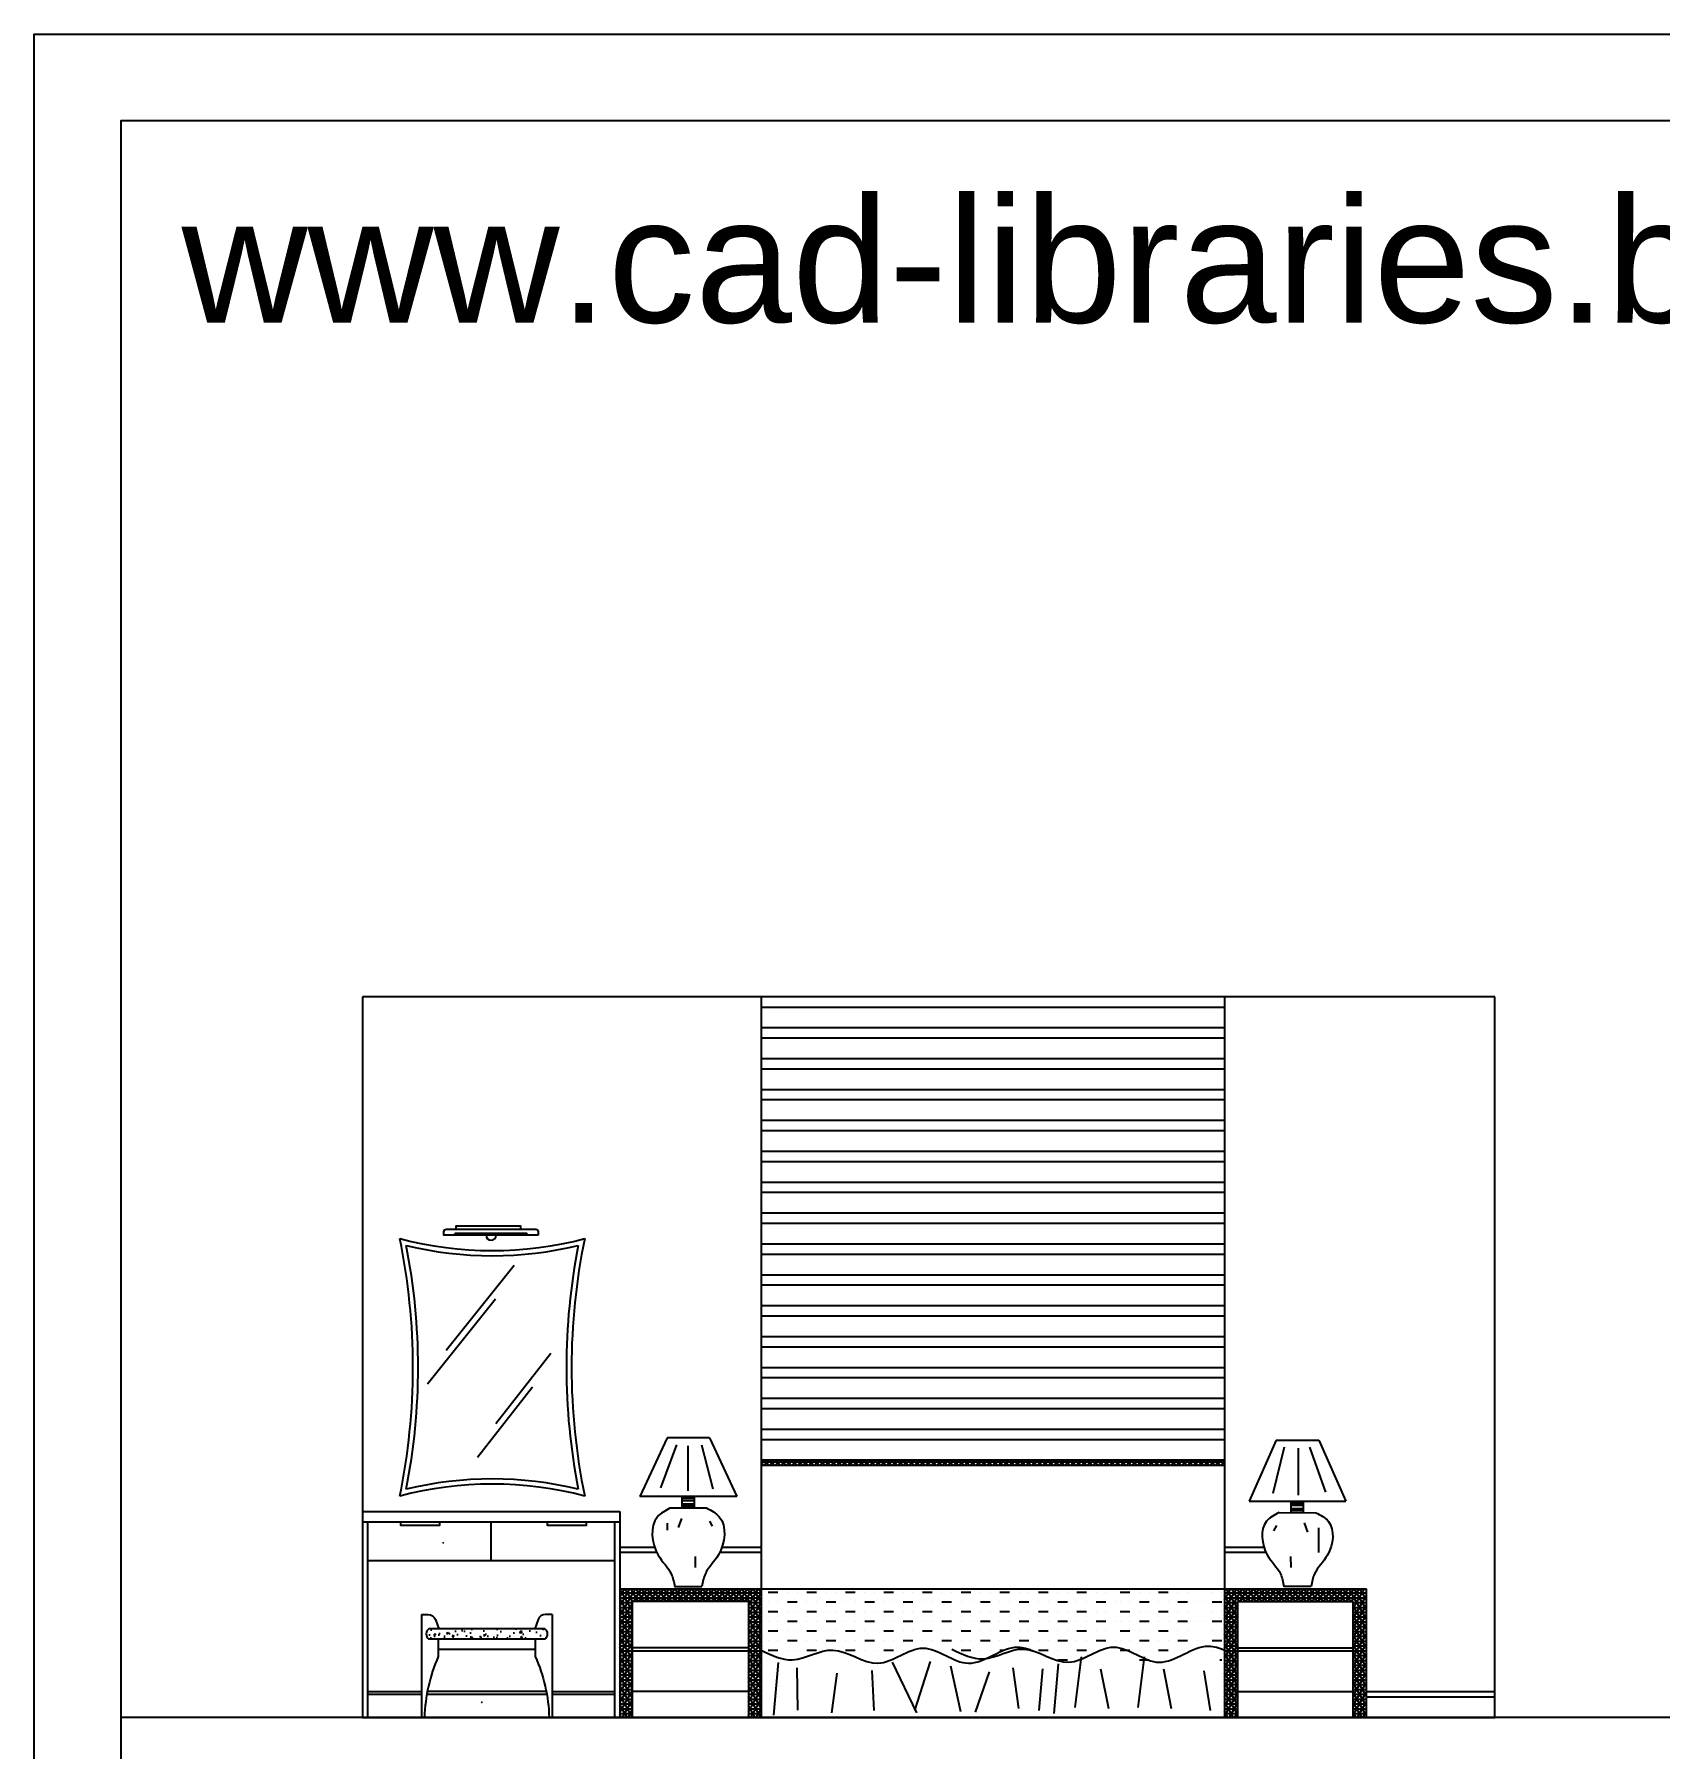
# Model space of a CAD drawing. Header units: inches. Extents: x 8.9 to 51.4, y 11.8 to 36.6.
# Drawn here: x 8.92 to 15.23, y 29.97 to 36.63 of the extents above; entities that cross this region are included whole.
import ezdxf

# ---------------------------------------------------------------- set-up
doc = ezdxf.new("R2010")
doc.units = ezdxf.units.IN
doc.header["$MEASUREMENT"] = 0
for name, color, linetype in [('02', 2, 'Continuous'), ('1', 1, 'Continuous'), ('4', 4, 'Continuous'), ('8', 8, 'Continuous'), ('kadrbm', 4, 'Continuous')]:
    doc.layers.add(name, color=color, linetype=linetype)
doc.styles.add('bmmm', font='swissel.ttf')

# ---------------------------------------------------------------- blocks, each defined once
blk = doc.blocks.new('kadrbm')
at = {"layer": 'kadrbm', "color": 4}
blk.add_lwpolyline([(0, 0), (0, 24.7972), (21, 24.7972), (21, 0), (0, 0)], close=True, dxfattribs=at)
blk.add_lwpolyline([(20.6631, 0.3257), (20.6631, 24.4603), (0.3369, 24.4603), (0.3369, 0.3257), (20.6631, 0.3257)], dxfattribs=at)
at = {"layer": 'kadrbm', "color": 211, "true_color": 0xf674fb, "style": 'bmmm'}
blk.add_text('www.cad-libraries.blogspot.com', height=0.485134, dxfattribs=at).set_placement((0.5726, 23.6772))

msp = doc.modelspace()

# ---------------------------------------------------------------- hatches: boundary and pattern name
at = {"layer": '1'}
h = msp.add_hatch(dxfattribs=at)
h.set_pattern_fill('AR-CONC', color=256, scale=0.01, style=0)
h.set_pattern_definition([(50, (29.445966, 53.02084), (0.07172602, -0.00627521), [0.0075, -0.0825]), (355, (29.445966, 53.02084), (-0.01387513, 0.07521921), [0.006, -0.066]), (100.4514, (29.45194, 53.02032), (0.05785094, 0.06894395), [0.00637402, -0.07011421]), (46.1842, (29.44597, 53.04084), (0.1067241, -0.0165519), [0.01125, -0.12375]), (96.6356, (29.45486, 53.03946), (0.09346627, 0.0974118), [0.00956103, -0.1051713]), (351.1842, (29.44597, 53.04084), (0.0934662, 0.09741186), [0.009, -0.099]), (21, (29.455966, 53.03584), (0.0596907, -0.04026189), [0.0075, -0.0825]), (326, (29.455966, 53.03584), (0.02433153, 0.072515), [0.006, -0.066]), (71.4514, (29.46094, 53.032486), (0.08402226, 0.03225305), [0.00637402, -0.07011421]), (37.5, (29.445966, 53.02084), (0.001215986, 0.033289385), [0, -0.0652, 0, -0.067, 0, -0.06625]), (7.5, (29.445966, 53.02084), (0.026306954, 0.03944117), [0, -0.0382, 0, -0.0637, 0, -0.02525]), (327.5, (29.423666, 53.02084), (0.053382244, -0.002255487), [0, -0.025, 0, -0.078, 0, -0.1035]), (317.5, (29.413666, 53.02084), (0.05831862, 0.0100105), [0, -0.0325, 0, -0.0518, 0, -0.0735])])
h.paths.add_polyline_path([(10.9015, 30.3921, 0.548605), (10.9015, 30.4321), (10.4515, 30.4321, 0.530891), (10.4515, 30.3921)])
at = {"layer": '8'}
h = msp.add_hatch(dxfattribs=at)
h.set_pattern_fill('NET3', color=256, scale=0.15, style=0)
h.set_pattern_definition([(0, (-48.305238, 42.23627), (0, 0.01875), []), (60, (-48.305238, 42.23627), (-0.0162379763, 0.009375), []), (120, (-48.305238, 42.23627), (-0.0162379763, -0.009375), [])])
h.paths.add_polyline_path([(11.7429, 31.0878), (11.7429, 31.0678), (13.5429, 31.0678), (13.5429, 31.0878)])

# ---------------------------------------------------------------- linework, layer by layer
at = {"layer": '02'}
for p, q in [((10.7821, 31.8438), (10.5181, 31.5134)), ((10.7106, 31.7129), (10.4466, 31.3825)), ((10.925, 31.5017), (10.7116, 31.2278)), ((10.8535, 31.3708), (10.6402, 31.0969)), ((11.413, 31.1465), (11.3509, 30.9797)), ((11.4572, 31.1423), (11.4572, 30.9681)), ((11.5109, 31.1465), (11.5551, 30.9755)), ((13.775, 31.1379), (13.7308, 30.9582)), ((13.8287, 31.1337), (13.8287, 30.9508)), ((13.8729, 31.1379), (13.935, 30.9624)), ((11.7429, 31.0678), (13.5429, 31.0678)), ((11.4835, 30.9377), (11.4355, 30.9377)), ((11.4835, 30.9297), (11.4355, 30.9297)), ((11.4835, 30.9167), (11.4355, 30.9165)), ((11.4835, 30.9087), (11.4355, 30.9085)), ((13.8024, 30.9204), (13.8504, 30.9204)), ((13.8024, 30.9124), (13.8504, 30.9124)), ((11.3772, 30.8419), (11.3772, 30.8146)), ((11.433, 30.8608), (11.4204, 30.8251)), ((11.5414, 30.8503), (11.5519, 30.8303)), ((13.8024, 30.8994), (13.8504, 30.8992)), ((13.8024, 30.8914), (13.8504, 30.8912)), ((13.8529, 30.8435), (13.8655, 30.8078)), ((13.7445, 30.833), (13.734, 30.813)), ((13.9087, 30.8246), (13.9087, 30.7281)), ((11.4867, 30.7134), (11.4856, 30.6703)), ((13.7992, 30.7134), (13.8003, 30.6703)), ((11.1929, 30.5562), (11.2111, 30.5878)), ((11.1929, 30.5187), (11.2328, 30.5878)), ((11.1929, 30.4812), (11.2544, 30.5878)), ((11.2429, 30.5003), (11.1929, 30.5869)), ((11.243, 30.5378), (11.2141, 30.5878)), ((11.2646, 30.5378), (11.2358, 30.5878)), ((11.2472, 30.5378), (11.2761, 30.5878)), ((11.2863, 30.5378), (11.2574, 30.5878)), ((11.2689, 30.5378), (11.2977, 30.5878)), ((11.3079, 30.5378), (11.2791, 30.5878)), ((11.2905, 30.5378), (11.3194, 30.5878)), ((11.3296, 30.5378), (11.3007, 30.5878)), ((11.3122, 30.5378), (11.341, 30.5878)), ((11.3512, 30.5378), (11.3224, 30.5878)), ((11.3338, 30.5378), (11.3627, 30.5878)), ((11.3729, 30.5378), (11.344, 30.5878)), ((11.3555, 30.5378), (11.3843, 30.5878)), ((11.3945, 30.5378), (11.3657, 30.5878)), ((11.3771, 30.5378), (11.406, 30.5878)), ((11.4162, 30.5378), (11.3873, 30.5878)), ((11.3988, 30.5378), (11.4276, 30.5878)), ((11.4378, 30.5378), (11.409, 30.5878)), ((11.4204, 30.5378), (11.4493, 30.5878)), ((11.4595, 30.5378), (11.4306, 30.5878)), ((11.4421, 30.5378), (11.4709, 30.5878)), ((11.4811, 30.5378), (11.4523, 30.5878)), ((11.4637, 30.5378), (11.4926, 30.5878)), ((11.5028, 30.5378), (11.4739, 30.5878)), ((11.4854, 30.5378), (11.5142, 30.5878)), ((11.5244, 30.5378), (11.4956, 30.5878)), ((11.507, 30.5378), (11.5359, 30.5878)), ((11.5461, 30.5378), (11.5172, 30.5878)), ((11.5287, 30.5378), (11.5575, 30.5878)), ((11.5677, 30.5378), (11.5389, 30.5878)), ((11.5503, 30.5378), (11.5792, 30.5878)), ((11.5894, 30.5378), (11.5605, 30.5878)), ((11.572, 30.5378), (11.6009, 30.5878)), ((11.611, 30.5378), (11.5822, 30.5878)), ((11.5936, 30.5378), (11.6225, 30.5878)), ((11.6327, 30.5378), (11.6038, 30.5878)), ((11.6153, 30.5378), (11.6442, 30.5878)), ((11.6543, 30.5378), (11.6255, 30.5878)), ((11.6369, 30.5378), (11.6658, 30.5878)), ((11.676, 30.5378), (11.6471, 30.5878)), ((11.6586, 30.5378), (11.6875, 30.5878)), ((11.7429, 30.4593), (11.6688, 30.5878)), ((11.6802, 30.5378), (11.7091, 30.5878)), ((11.7429, 30.4968), (11.6904, 30.5878)), ((11.6929, 30.5222), (11.7308, 30.5878)), ((11.7429, 30.5343), (11.7121, 30.5878)), ((11.7429, 30.5718), (11.7337, 30.5878)), ((13.5429, 30.4694), (13.6113, 30.5878)), ((13.5429, 30.5069), (13.5896, 30.5878)), ((13.5429, 30.5444), (13.5679, 30.5878)), ((13.5429, 30.5819), (13.5463, 30.5878)), ((13.5929, 30.5121), (13.5493, 30.5878)), ((13.5998, 30.5378), (13.5709, 30.5878)), ((13.6214, 30.5378), (13.5926, 30.5878)), ((13.604, 30.5378), (13.6329, 30.5878)), ((13.6431, 30.5378), (13.6142, 30.5878)), ((13.6257, 30.5378), (13.6546, 30.5878)), ((13.6647, 30.5378), (13.6359, 30.5878)), ((13.6473, 30.5378), (13.6762, 30.5878)), ((13.6864, 30.5378), (13.6575, 30.5878)), ((13.669, 30.5378), (13.6979, 30.5878)), ((13.708, 30.5378), (13.6792, 30.5878)), ((13.6906, 30.5378), (13.7195, 30.5878)), ((13.7297, 30.5378), (13.7008, 30.5878)), ((13.7123, 30.5378), (13.7412, 30.5878)), ((13.7513, 30.5378), (13.7225, 30.5878)), ((13.7339, 30.5378), (13.7628, 30.5878)), ((13.773, 30.5378), (13.7441, 30.5878)), ((13.7556, 30.5378), (13.7845, 30.5878)), ((13.7946, 30.5378), (13.7658, 30.5878)), ((13.7772, 30.5378), (13.8061, 30.5878)), ((13.8163, 30.5378), (13.7874, 30.5878)), ((13.7989, 30.5378), (13.8278, 30.5878)), ((13.8379, 30.5378), (13.8091, 30.5878)), ((13.8205, 30.5378), (13.8494, 30.5878)), ((13.8596, 30.5378), (13.8307, 30.5878)), ((13.8422, 30.5378), (13.8711, 30.5878)), ((13.8812, 30.5378), (13.8524, 30.5878)), ((13.8638, 30.5378), (13.8927, 30.5878)), ((13.9029, 30.5378), (13.874, 30.5878)), ((13.8855, 30.5378), (13.9144, 30.5878)), ((13.9246, 30.5378), (13.8957, 30.5878)), ((13.9071, 30.5378), (13.936, 30.5878)), ((13.9462, 30.5378), (13.9173, 30.5878)), ((13.9288, 30.5378), (13.9577, 30.5878)), ((13.9679, 30.5378), (13.939, 30.5878)), ((13.9504, 30.5378), (13.9793, 30.5878)), ((13.9895, 30.5378), (13.9606, 30.5878)), ((13.9721, 30.5378), (14.001, 30.5878)), ((14.0112, 30.5378), (13.9823, 30.5878)), ((13.9937, 30.5378), (14.0226, 30.5878)), ((14.0328, 30.5378), (14.0039, 30.5878)), ((14.0154, 30.5378), (14.0443, 30.5878)), ((14.0929, 30.4711), (14.0256, 30.5878)), ((14.037, 30.5378), (14.0659, 30.5878)), ((14.0429, 30.5104), (14.0876, 30.5878)), ((14.0929, 30.5086), (14.0472, 30.5878)), ((14.0929, 30.5461), (14.0689, 30.5878)), ((14.0929, 30.5836), (14.0905, 30.5878)), ((11.1929, 30.5716), (11.7429, 30.5716)), ((11.1929, 30.5528), (11.7429, 30.5528)), ((11.2429, 30.4628), (11.1929, 30.5494)), ((11.1929, 30.5341), (11.2429, 30.5341)), ((11.1929, 30.4437), (11.2429, 30.5303)), ((11.1929, 30.5153), (11.2429, 30.5153)), ((11.2429, 30.4253), (11.1929, 30.5119)), ((11.6929, 30.5378), (11.2429, 30.5378)), ((11.2429, 30.0878), (11.2429, 30.5378)), ((11.6929, 30.4847), (11.7429, 30.5713)), ((11.6929, 30.5378), (11.6929, 30.0878)), ((11.6929, 30.5341), (11.7429, 30.5341)), ((11.6929, 30.4472), (11.7429, 30.5338)), ((11.6929, 30.5153), (11.7429, 30.5153)), ((11.7429, 30.4218), (11.6929, 30.5084)), ((11.7698, 30.5738), (11.8073, 30.5738)), ((11.7698, 30.5363), (11.7698, 30.5363)), ((11.8073, 30.5363), (11.8073, 30.5363)), ((11.8448, 30.5738), (11.8448, 30.5738)), ((11.8448, 30.5363), (11.8823, 30.5363)), ((11.8823, 30.5738), (11.8823, 30.5738)), ((11.9198, 30.5738), (11.9573, 30.5738)), ((11.9198, 30.5363), (11.9198, 30.5363)), ((11.9573, 30.5363), (11.9573, 30.5363)), ((11.9948, 30.5738), (11.9948, 30.5738)), ((11.9948, 30.5363), (12.0323, 30.5363)), ((12.0323, 30.5738), (12.0323, 30.5738)), ((12.0698, 30.5738), (12.1073, 30.5738)), ((12.0698, 30.5363), (12.0698, 30.5363)), ((12.1073, 30.5363), (12.1073, 30.5363)), ((12.1448, 30.5738), (12.1448, 30.5738)), ((12.1448, 30.5363), (12.1823, 30.5363)), ((12.1823, 30.5738), (12.1823, 30.5738)), ((12.2198, 30.5738), (12.2573, 30.5738)), ((12.2198, 30.5363), (12.2198, 30.5363)), ((12.2573, 30.5363), (12.2573, 30.5363)), ((12.2948, 30.5738), (12.2948, 30.5738)), ((12.2948, 30.5363), (12.3323, 30.5363)), ((12.3323, 30.5738), (12.3323, 30.5738)), ((12.3698, 30.5738), (12.4073, 30.5738)), ((12.3698, 30.5363), (12.3698, 30.5363)), ((12.4073, 30.5363), (12.4073, 30.5363)), ((12.4448, 30.5738), (12.4448, 30.5738)), ((12.4448, 30.5363), (12.4823, 30.5363)), ((12.4823, 30.5738), (12.4823, 30.5738)), ((12.5198, 30.5738), (12.5573, 30.5738)), ((12.5198, 30.5363), (12.5198, 30.5363)), ((12.5573, 30.5363), (12.5573, 30.5363)), ((12.5948, 30.5738), (12.5948, 30.5738)), ((12.5948, 30.5363), (12.6323, 30.5363)), ((12.6323, 30.5738), (12.6323, 30.5738)), ((12.6698, 30.5738), (12.7073, 30.5738)), ((12.6698, 30.5363), (12.6698, 30.5363)), ((12.7073, 30.5363), (12.7073, 30.5363)), ((12.7448, 30.5738), (12.7448, 30.5738)), ((12.7448, 30.5363), (12.7823, 30.5363)), ((12.7823, 30.5738), (12.7823, 30.5738)), ((12.8198, 30.5738), (12.8573, 30.5738)), ((12.8198, 30.5363), (12.8198, 30.5363)), ((12.8573, 30.5363), (12.8573, 30.5363)), ((12.8948, 30.5738), (12.8948, 30.5738)), ((12.8948, 30.5363), (12.9323, 30.5363)), ((12.9323, 30.5738), (12.9323, 30.5738)), ((12.9698, 30.5738), (13.0073, 30.5738)), ((12.9698, 30.5363), (12.9698, 30.5363)), ((13.0073, 30.5363), (13.0073, 30.5363)), ((13.0448, 30.5738), (13.0448, 30.5738)), ((13.0448, 30.5363), (13.0823, 30.5363)), ((13.0823, 30.5738), (13.0823, 30.5738)), ((13.1198, 30.5363), (13.1198, 30.5363)), ((13.1371, 30.5738), (13.1746, 30.5738)), ((13.1371, 30.5363), (13.1371, 30.5363)), ((13.1746, 30.5363), (13.1746, 30.5363)), ((13.2121, 30.5738), (13.2121, 30.5738)), ((13.2121, 30.5363), (13.2496, 30.5363)), ((13.2496, 30.5738), (13.2496, 30.5738)), ((13.2871, 30.5738), (13.3246, 30.5738)), ((13.2871, 30.5363), (13.2871, 30.5363)), ((13.3246, 30.5363), (13.3246, 30.5363)), ((13.3621, 30.5738), (13.3621, 30.5738)), ((13.3621, 30.5363), (13.3996, 30.5363)), ((13.3996, 30.5738), (13.3996, 30.5738)), ((13.4371, 30.5363), (13.4371, 30.5363)), ((13.4573, 30.5363), (13.4573, 30.5363)), ((13.4948, 30.5738), (13.4948, 30.5738)), ((13.4948, 30.5363), (13.5323, 30.5363)), ((13.5323, 30.5738), (13.5323, 30.5738)), ((13.5429, 30.5716), (14.0929, 30.5716)), ((13.5929, 30.4746), (13.5429, 30.5612)), ((13.5429, 30.5528), (14.0929, 30.5528)), ((13.5429, 30.5341), (13.5929, 30.5341)), ((13.5929, 30.4371), (13.5429, 30.5237)), ((13.5429, 30.4319), (13.5929, 30.5185)), ((13.5429, 30.5153), (13.5929, 30.5153)), ((13.5929, 30.5378), (13.5929, 30.0878)), ((13.5929, 30.5378), (14.0429, 30.5378)), ((14.0429, 30.4729), (14.0929, 30.5595)), ((14.0429, 30.0878), (14.0429, 30.5378)), ((14.0429, 30.5341), (14.0929, 30.5341)), ((14.0429, 30.4354), (14.0929, 30.522)), ((14.0929, 30.4336), (14.0429, 30.5202)), ((14.0429, 30.5153), (14.0929, 30.5153)), ((11.1929, 30.4966), (11.2429, 30.4966)), ((11.1929, 30.4062), (11.2429, 30.4928)), ((11.1929, 30.4778), (11.2429, 30.4778)), ((11.2429, 30.3878), (11.1929, 30.4744)), ((11.1929, 30.4591), (11.2429, 30.4591)), ((11.1929, 30.3687), (11.2429, 30.4553)), ((11.6929, 30.4966), (11.7429, 30.4966)), ((11.6929, 30.4097), (11.7429, 30.4963)), ((11.6929, 30.4778), (11.7429, 30.4778)), ((11.7429, 30.3843), (11.6929, 30.4709)), ((11.6929, 30.4591), (11.7429, 30.4591)), ((11.6929, 30.3722), (11.7429, 30.4588)), ((11.7698, 30.4988), (11.8073, 30.4988)), ((11.7698, 30.4613), (11.7698, 30.4613)), ((11.8073, 30.4613), (11.8073, 30.4613)), ((11.8448, 30.4988), (11.8448, 30.4988)), ((11.8448, 30.4613), (11.8823, 30.4613)), ((11.8823, 30.4988), (11.8823, 30.4988)), ((11.9198, 30.4988), (11.9573, 30.4988)), ((11.9198, 30.4613), (11.9198, 30.4613)), ((11.9573, 30.4613), (11.9573, 30.4613)), ((11.9948, 30.4988), (11.9948, 30.4988)), ((11.9948, 30.4613), (12.0323, 30.4613)), ((12.0323, 30.4988), (12.0323, 30.4988)), ((12.0698, 30.4988), (12.1073, 30.4988)), ((12.0698, 30.4613), (12.0698, 30.4613)), ((12.1073, 30.4613), (12.1073, 30.4613)), ((12.1448, 30.4988), (12.1448, 30.4988)), ((12.1448, 30.4613), (12.1823, 30.4613)), ((12.1823, 30.4988), (12.1823, 30.4988)), ((12.2198, 30.4988), (12.2573, 30.4988)), ((12.2198, 30.4613), (12.2198, 30.4613)), ((12.2573, 30.4613), (12.2573, 30.4613)), ((12.2948, 30.4988), (12.2948, 30.4988)), ((12.2948, 30.4613), (12.3323, 30.4613)), ((12.3323, 30.4988), (12.3323, 30.4988)), ((12.3698, 30.4988), (12.4073, 30.4988)), ((12.3698, 30.4613), (12.3698, 30.4613)), ((12.4073, 30.4613), (12.4073, 30.4613)), ((12.4448, 30.4988), (12.4448, 30.4988)), ((12.4448, 30.4613), (12.4823, 30.4613)), ((12.4823, 30.4988), (12.4823, 30.4988)), ((12.5198, 30.4988), (12.5573, 30.4988)), ((12.5198, 30.4613), (12.5198, 30.4613)), ((12.5573, 30.4613), (12.5573, 30.4613)), ((12.5948, 30.4988), (12.5948, 30.4988)), ((12.5948, 30.4613), (12.6323, 30.4613)), ((12.6323, 30.4988), (12.6323, 30.4988)), ((12.6698, 30.4988), (12.7073, 30.4988)), ((12.6698, 30.4613), (12.6698, 30.4613)), ((12.7073, 30.4613), (12.7073, 30.4613)), ((12.7448, 30.4988), (12.7448, 30.4988)), ((12.7448, 30.4613), (12.7823, 30.4613)), ((12.7823, 30.4988), (12.7823, 30.4988)), ((12.8198, 30.4988), (12.8573, 30.4988)), ((12.8198, 30.4613), (12.8198, 30.4613)), ((12.8573, 30.4613), (12.8573, 30.4613)), ((12.8948, 30.4988), (12.8948, 30.4988)), ((12.8948, 30.4613), (12.9323, 30.4613)), ((12.9323, 30.4988), (12.9323, 30.4988)), ((12.9698, 30.4988), (13.0073, 30.4988)), ((12.9698, 30.4613), (12.9698, 30.4613)), ((13.0073, 30.4613), (13.0073, 30.4613)), ((13.0448, 30.4988), (13.0448, 30.4988)), ((13.0448, 30.4613), (13.0823, 30.4613)), ((13.0823, 30.4988), (13.0823, 30.4988)), ((13.1198, 30.4613), (13.1198, 30.4613)), ((13.1371, 30.4988), (13.1746, 30.4988)), ((13.1371, 30.4613), (13.1371, 30.4613)), ((13.1746, 30.4613), (13.1746, 30.4613)), ((13.2121, 30.4988), (13.2121, 30.4988)), ((13.2121, 30.4613), (13.2496, 30.4613)), ((13.2496, 30.4988), (13.2496, 30.4988)), ((13.2871, 30.4988), (13.3246, 30.4988)), ((13.2871, 30.4613), (13.2871, 30.4613)), ((13.3246, 30.4613), (13.3246, 30.4613)), ((13.3621, 30.4988), (13.3621, 30.4988)), ((13.3621, 30.4613), (13.3996, 30.4613)), ((13.3996, 30.4988), (13.3996, 30.4988)), ((13.4371, 30.4613), (13.4371, 30.4613)), ((13.4573, 30.4613), (13.4573, 30.4613)), ((13.4948, 30.4988), (13.4948, 30.4988)), ((13.4948, 30.4613), (13.5323, 30.4613)), ((13.5323, 30.4988), (13.5323, 30.4988)), ((13.5429, 30.4966), (13.5929, 30.4966)), ((13.5929, 30.3996), (13.5429, 30.4862)), ((13.5429, 30.3944), (13.5929, 30.481)), ((13.5429, 30.4778), (13.5929, 30.4778)), ((13.5429, 30.4591), (13.5929, 30.4591)), ((13.5929, 30.3621), (13.5429, 30.4487)), ((13.5429, 30.3569), (13.5929, 30.4435)), ((14.0429, 30.4966), (14.0929, 30.4966)), ((14.0429, 30.3979), (14.0929, 30.4845)), ((14.0929, 30.3961), (14.0429, 30.4827)), ((14.0429, 30.4778), (14.0929, 30.4778)), ((14.0429, 30.4591), (14.0929, 30.4591)), ((14.0429, 30.3604), (14.0929, 30.447)), ((14.0929, 30.3586), (14.0429, 30.4452)), ((11.1929, 30.4403), (11.2429, 30.4403)), ((11.2429, 30.3503), (11.1929, 30.4369)), ((11.1929, 30.4216), (11.2429, 30.4216)), ((11.1929, 30.3312), (11.2429, 30.4178)), ((11.1929, 30.4028), (11.2429, 30.4028)), ((11.2429, 30.3128), (11.1929, 30.3994)), ((11.1929, 30.3841), (11.2429, 30.3841)), ((11.1929, 30.2937), (11.2429, 30.3803)), ((11.6929, 30.4403), (11.7429, 30.4403)), ((11.7429, 30.3468), (11.6929, 30.4334)), ((11.6929, 30.4216), (11.7429, 30.4216)), ((11.6929, 30.3347), (11.7429, 30.4213)), ((11.6929, 30.4028), (11.7429, 30.4028)), ((11.7429, 30.3093), (11.6929, 30.3959)), ((11.6929, 30.3841), (11.7429, 30.3841)), ((11.6929, 30.2972), (11.7429, 30.3838)), ((11.7698, 30.4238), (11.8073, 30.4238)), ((11.7698, 30.3863), (11.7698, 30.3863)), ((11.8073, 30.3863), (11.8073, 30.3863)), ((11.8448, 30.4238), (11.8448, 30.4238)), ((11.8448, 30.3863), (11.8823, 30.3863)), ((11.8823, 30.4238), (11.8823, 30.4238)), ((11.9198, 30.4238), (11.9573, 30.4238)), ((11.9198, 30.3863), (11.9198, 30.3863)), ((11.9573, 30.3863), (11.9573, 30.3863)), ((11.9948, 30.4238), (11.9948, 30.4238)), ((11.9948, 30.3863), (12.0323, 30.3863)), ((12.0323, 30.4238), (12.0323, 30.4238)), ((12.0698, 30.4238), (12.1073, 30.4238)), ((12.0698, 30.3863), (12.0698, 30.3863)), ((12.1073, 30.3863), (12.1073, 30.3863)), ((12.1448, 30.4238), (12.1448, 30.4238)), ((12.1448, 30.3863), (12.1823, 30.3863)), ((12.1823, 30.4238), (12.1823, 30.4238)), ((12.2198, 30.4238), (12.2573, 30.4238)), ((12.2198, 30.3863), (12.2198, 30.3863)), ((12.2573, 30.3863), (12.2573, 30.3863)), ((12.2948, 30.4238), (12.2948, 30.4238)), ((12.2948, 30.3863), (12.3323, 30.3863)), ((12.3323, 30.4238), (12.3323, 30.4238)), ((12.3698, 30.4238), (12.4073, 30.4238)), ((12.3698, 30.3863), (12.3698, 30.3863)), ((12.4073, 30.3863), (12.4073, 30.3863)), ((12.4448, 30.4238), (12.4448, 30.4238)), ((12.4448, 30.3863), (12.4823, 30.3863)), ((12.4823, 30.4238), (12.4823, 30.4238)), ((12.5198, 30.4238), (12.5573, 30.4238)), ((12.5198, 30.3863), (12.5198, 30.3863)), ((12.5573, 30.3863), (12.5573, 30.3863)), ((12.5948, 30.4238), (12.5948, 30.4238)), ((12.5948, 30.3863), (12.6323, 30.3863)), ((12.6323, 30.4238), (12.6323, 30.4238)), ((12.6698, 30.4238), (12.7073, 30.4238)), ((12.6698, 30.3863), (12.6698, 30.3863)), ((12.7073, 30.3863), (12.7073, 30.3863)), ((12.7448, 30.4238), (12.7448, 30.4238)), ((12.7448, 30.3863), (12.7823, 30.3863)), ((12.7823, 30.4238), (12.7823, 30.4238)), ((12.8198, 30.4238), (12.8573, 30.4238)), ((12.8198, 30.3863), (12.8198, 30.3863)), ((12.8573, 30.3863), (12.8573, 30.3863)), ((12.8948, 30.4238), (12.8948, 30.4238)), ((12.8948, 30.3863), (12.9323, 30.3863)), ((12.9323, 30.4238), (12.9323, 30.4238)), ((12.9698, 30.4238), (13.0073, 30.4238)), ((12.9698, 30.3863), (12.9698, 30.3863)), ((13.0073, 30.3863), (13.0073, 30.3863)), ((13.0448, 30.4238), (13.0448, 30.4238)), ((13.0448, 30.3863), (13.0823, 30.3863)), ((13.0823, 30.4238), (13.0823, 30.4238)), ((13.1198, 30.3863), (13.1198, 30.3863)), ((13.1371, 30.4238), (13.1746, 30.4238)), ((13.1371, 30.3863), (13.1371, 30.3863)), ((13.1746, 30.3863), (13.1746, 30.3863)), ((13.2121, 30.4238), (13.2121, 30.4238)), ((13.2121, 30.3863), (13.2496, 30.3863)), ((13.2496, 30.4238), (13.2496, 30.4238)), ((13.2871, 30.4238), (13.3246, 30.4238)), ((13.2871, 30.3863), (13.2871, 30.3863)), ((13.3246, 30.3863), (13.3246, 30.3863)), ((13.3621, 30.4238), (13.3621, 30.4238)), ((13.3621, 30.3863), (13.3996, 30.3863)), ((13.3996, 30.4238), (13.3996, 30.4238)), ((13.4371, 30.3863), (13.4371, 30.3863)), ((13.4573, 30.3863), (13.4573, 30.3863)), ((13.4948, 30.4238), (13.4948, 30.4238)), ((13.4948, 30.3863), (13.5323, 30.3863)), ((13.5323, 30.4238), (13.5323, 30.4238)), ((13.5429, 30.4403), (13.5929, 30.4403)), ((13.5429, 30.4216), (13.5929, 30.4216)), ((13.5929, 30.3246), (13.5429, 30.4112)), ((13.5429, 30.3194), (13.5929, 30.406)), ((13.5429, 30.4028), (13.5929, 30.4028)), ((13.5429, 30.3841), (13.5929, 30.3841)), ((14.0429, 30.4403), (14.0929, 30.4403)), ((14.0429, 30.4216), (14.0929, 30.4216)), ((14.0429, 30.3229), (14.0929, 30.4095)), ((14.0929, 30.3211), (14.0429, 30.4077)), ((14.0429, 30.4028), (14.0929, 30.4028)), ((14.0429, 30.3841), (14.0929, 30.3841)), ((11.1929, 30.3653), (11.2429, 30.3653)), ((11.2429, 30.2753), (11.1929, 30.3619)), ((11.1929, 30.3466), (11.7429, 30.3466)), ((11.1929, 30.2562), (11.2429, 30.3428)), ((11.1929, 30.3278), (11.2429, 30.3278)), ((11.2429, 30.2378), (11.1929, 30.3244)), ((11.1929, 30.3091), (11.2429, 30.3091)), ((11.6929, 30.3578), (11.2429, 30.3578)), ((11.6929, 30.3653), (11.7429, 30.3653)), ((11.7429, 30.2718), (11.6929, 30.3584)), ((11.6929, 30.2597), (11.7429, 30.3463)), ((11.6929, 30.3278), (11.7429, 30.3278)), ((11.7429, 30.2343), (11.6929, 30.3209)), ((11.6929, 30.3091), (11.7429, 30.3091)), ((11.6929, 30.2222), (11.7429, 30.3088)), ((11.7698, 30.3488), (11.8073, 30.3488)), ((11.8448, 30.3488), (11.8448, 30.3488)), ((11.8823, 30.3488), (11.8823, 30.3488)), ((11.9198, 30.3488), (11.9573, 30.3488)), ((11.9948, 30.3488), (11.9948, 30.3488)), ((12.0323, 30.3488), (12.0323, 30.3488)), ((12.0698, 30.3488), (12.1073, 30.3488)), ((12.1448, 30.3488), (12.1448, 30.3488)), ((12.1823, 30.3488), (12.1823, 30.3488)), ((12.2198, 30.3488), (12.2573, 30.3488)), ((12.2948, 30.3488), (12.2948, 30.3488)), ((12.3323, 30.3488), (12.3323, 30.3488)), ((12.4448, 30.3488), (12.4448, 30.3488)), ((12.4823, 30.3488), (12.4823, 30.3488)), ((12.5198, 30.3488), (12.5573, 30.3488)), ((12.5948, 30.3488), (12.5948, 30.3488)), ((12.6323, 30.3488), (12.6323, 30.3488)), ((12.6698, 30.3488), (12.6842, 30.3488)), ((12.8198, 30.3488), (12.8573, 30.3488)), ((12.8948, 30.3488), (12.8948, 30.3488)), ((12.8948, 30.3113), (12.9323, 30.3113)), ((12.9323, 30.3488), (12.9323, 30.3488)), ((12.986, 30.323), (12.9616, 30.1263)), ((12.9698, 30.3488), (13.0073, 30.3488)), ((13.1371, 30.3488), (13.1746, 30.3488)), ((13.2307, 30.323), (13.2064, 30.1263)), ((13.2121, 30.3488), (13.2121, 30.3488)), ((13.2121, 30.3113), (13.2496, 30.3113)), ((13.2496, 30.3488), (13.2496, 30.3488)), ((13.2871, 30.3488), (13.3246, 30.3488)), ((13.4948, 30.3488), (13.4948, 30.3488)), ((13.5247, 30.3113), (13.5323, 30.3113)), ((13.5323, 30.3488), (13.5323, 30.3488)), ((13.5929, 30.2871), (13.5429, 30.3737)), ((13.5429, 30.2819), (13.5929, 30.3685)), ((13.5429, 30.3653), (13.5929, 30.3653)), ((13.5429, 30.3466), (14.0929, 30.3466)), ((13.5929, 30.2496), (13.5429, 30.3362)), ((13.5429, 30.2444), (13.5929, 30.331)), ((13.5429, 30.3278), (13.5929, 30.3278)), ((13.5429, 30.3091), (13.5929, 30.3091)), ((13.5929, 30.3578), (14.0429, 30.3578)), ((14.0429, 30.2854), (14.0929, 30.372)), ((14.0929, 30.2836), (14.0429, 30.3702)), ((14.0429, 30.3653), (14.0929, 30.3653)), ((14.0429, 30.2479), (14.0929, 30.3345)), ((14.0929, 30.2461), (14.0429, 30.3327)), ((14.0429, 30.3278), (14.0929, 30.3278)), ((14.0429, 30.3091), (14.0929, 30.3091)), ((11.1929, 30.2187), (11.2429, 30.3053)), ((11.1929, 30.2903), (11.2429, 30.2903)), ((11.2429, 30.2003), (11.1929, 30.2869)), ((11.1929, 30.2716), (11.2429, 30.2716)), ((11.1929, 30.1812), (11.2429, 30.2678)), ((11.1929, 30.2528), (11.2429, 30.2528)), ((11.2429, 30.1628), (11.1929, 30.2494)), ((11.6929, 30.2903), (11.7429, 30.2903)), ((11.7429, 30.1968), (11.6929, 30.2834)), ((11.6929, 30.2716), (11.7429, 30.2716)), ((11.6929, 30.1847), (11.7429, 30.2713)), ((11.6929, 30.2528), (11.7429, 30.2528)), ((11.7429, 30.1593), (11.6929, 30.2459)), ((11.8086, 30.3007), (11.7903, 30.0958)), ((11.8817, 30.2804), (11.8837, 30.1161)), ((12.036, 30.2601), (12.0157, 30.106)), ((12.172, 30.2703), (12.1801, 30.1141)), ((12.2511, 30.3028), (12.3465, 30.106)), ((12.3993, 30.3048), (12.3384, 30.1141)), ((12.4785, 30.2885), (12.5171, 30.11)), ((12.6287, 30.2642), (12.5739, 30.108)), ((12.7201, 30.2804), (12.7424, 30.1222)), ((12.8358, 30.2764), (12.8216, 30.1141)), ((12.8961, 30.2961), (12.8799, 30.1034)), ((13.0611, 30.2764), (13.0916, 30.1222)), ((13.3058, 30.2764), (13.3363, 30.1222)), ((13.4626, 30.2683), (13.487, 30.1141)), ((13.5929, 30.2121), (13.5429, 30.2987)), ((13.5429, 30.2069), (13.5929, 30.2935)), ((13.5429, 30.2903), (13.5929, 30.2903)), ((13.5429, 30.2716), (13.5929, 30.2716)), ((13.5929, 30.1746), (13.5429, 30.2612)), ((13.5429, 30.1694), (13.5929, 30.256)), ((13.5429, 30.2528), (13.5929, 30.2528)), ((14.0429, 30.2104), (14.0929, 30.297)), ((14.0929, 30.2086), (14.0429, 30.2952)), ((14.0429, 30.2903), (14.0929, 30.2903)), ((14.0429, 30.2716), (14.0929, 30.2716)), ((14.0429, 30.1729), (14.0929, 30.2595)), ((14.0929, 30.1711), (14.0429, 30.2577)), ((14.0429, 30.2528), (14.0929, 30.2528)), ((10.2129, 30.1778), (10.423, 30.1778)), ((10.4453, 30.1778), (10.9076, 30.1778)), ((10.9299, 30.1778), (11.1729, 30.1778)), ((11.1929, 30.2341), (11.2429, 30.2341)), ((11.1929, 30.1437), (11.2429, 30.2303)), ((11.1929, 30.2153), (11.2429, 30.2153)), ((11.2429, 30.1253), (11.1929, 30.2119)), ((11.1929, 30.1966), (11.2429, 30.1966)), ((11.1929, 30.1062), (11.2429, 30.1928)), ((11.1929, 30.1778), (11.2429, 30.1778)), ((11.6929, 30.2341), (11.7429, 30.2341)), ((11.6929, 30.1472), (11.7429, 30.2338)), ((11.6929, 30.2153), (11.7429, 30.2153)), ((11.7429, 30.1218), (11.6929, 30.2084)), ((11.6929, 30.1966), (11.7429, 30.1966)), ((11.6929, 30.1097), (11.7429, 30.1963)), ((11.6929, 30.1778), (11.7429, 30.1778)), ((13.5429, 30.2341), (13.5929, 30.2341)), ((13.5929, 30.1371), (13.5429, 30.2237)), ((13.5429, 30.1319), (13.5929, 30.2185)), ((13.5429, 30.2153), (13.5929, 30.2153)), ((13.5429, 30.1966), (13.5929, 30.1966)), ((13.5929, 30.0996), (13.5429, 30.1862)), ((13.5429, 30.0944), (13.5929, 30.181)), ((13.5429, 30.1778), (13.5929, 30.1778)), ((14.0429, 30.2341), (14.0929, 30.2341)), ((14.0429, 30.1354), (14.0929, 30.222)), ((14.0929, 30.1336), (14.0429, 30.2202)), ((14.0429, 30.2153), (14.0929, 30.2153)), ((14.0429, 30.1966), (14.0929, 30.1966)), ((14.0429, 30.0979), (14.0929, 30.1845)), ((14.0929, 30.0961), (14.0429, 30.1827)), ((14.0429, 30.1778), (14.0929, 30.1778)), ((11.2429, 30.0878), (11.1929, 30.1744)), ((11.1929, 30.1591), (11.2429, 30.1591)), ((11.1929, 30.1403), (11.2429, 30.1403)), ((11.2213, 30.0878), (11.1929, 30.1369)), ((11.1929, 30.1216), (11.2429, 30.1216)), ((11.2039, 30.0878), (11.2429, 30.1553)), ((11.2256, 30.0878), (11.2429, 30.1178)), ((11.7409, 30.0878), (11.6929, 30.1709)), ((11.6929, 30.1591), (11.7429, 30.1591)), ((11.6929, 30.1403), (11.7429, 30.1403)), ((11.7193, 30.0878), (11.6929, 30.1334)), ((11.6929, 30.1216), (11.7429, 30.1216)), ((11.7019, 30.0878), (11.7429, 30.1588)), ((11.7235, 30.0878), (11.7429, 30.1213)), ((13.5429, 30.1591), (13.5929, 30.1591)), ((13.5781, 30.0878), (13.5429, 30.1487)), ((13.5429, 30.1403), (13.5929, 30.1403)), ((13.5429, 30.1216), (13.5929, 30.1216)), ((13.5565, 30.0878), (13.5429, 30.1112)), ((13.5607, 30.0878), (13.5929, 30.1435)), ((14.0429, 30.1591), (14.0929, 30.1591)), ((14.0761, 30.0878), (14.0429, 30.1452)), ((14.0429, 30.1403), (14.0929, 30.1403)), ((14.0429, 30.1216), (14.0929, 30.1216)), ((14.0587, 30.0878), (14.0929, 30.147)), ((14.0803, 30.0878), (14.0929, 30.1095)), ((11.1929, 30.1028), (11.2429, 30.1028)), ((11.1997, 30.0878), (11.1929, 30.0994)), ((11.6929, 30.1028), (11.7429, 30.1028)), ((11.6976, 30.0878), (11.6929, 30.0959)), ((13.5429, 30.1028), (13.5929, 30.1028)), ((13.5824, 30.0878), (13.5929, 30.106)), ((14.0545, 30.0878), (14.0429, 30.1077)), ((14.0429, 30.1028), (14.0929, 30.1028))]:
    msp.add_line(p, q, dxfattribs=at)
for points in [[(10.8339, 31.9611), (10.8339, 31.9643, 0.414214), (10.8299, 31.9683), (10.5546, 31.9683, 0.414214), (10.5506, 31.9643), (10.5506, 31.9611)], [(10.5092, 30.7633, 1), (10.5049, 30.7633)], [(10.6592, 30.1439, 1), (10.6549, 30.1439)]]:
    msp.add_lwpolyline(points, format="xyb", dxfattribs=at)
for centre, radius, start, end in [((7.9615, 31.4478), 2.448, 348.83651, 11.16349), ((10.6975, 33.2824), 1.4012, 256.19285, 283.80715), ((13.4336, 31.4478), 2.448, 168.83651, 191.16349), ((10.6975, 29.6131), 1.4012, 76.19285, 103.80715)]:
    msp.add_arc(centre, radius, start, end, dxfattribs=at)
for points, knots in [([(11.7429, 30.3486), (11.783, 30.3292), (11.8745, 30.2847), (12.0286, 30.3933), (12.1974, 30.2442), (12.3716, 30.4143), (12.5533, 30.2371), (12.6945, 30.3809), (12.7796, 30.3547), (12.7994, 30.3464)], [0, 0, 0, 0, 126.27621, 288.58323, 470.857403, 655.414161, 841.774017, 1043.767861, 1105.195226, 1105.195226, 1105.195226, 1105.195226]), ([(12.4838, 30.3524), (12.5238, 30.3329), (12.6154, 30.2885), (12.7694, 30.397), (12.9383, 30.248), (13.1124, 30.418), (13.2941, 30.2409), (13.4363, 30.3855), (13.5223, 30.3579), (13.5429, 30.3491)], [0, 0, 0, 0, 126.27621, 288.58323, 470.857403, 655.414161, 841.774017, 1043.767861, 1107.966899, 1107.966899, 1107.966899, 1107.966899])]:
    msp.add_open_spline(points, degree=3, knots=knots, dxfattribs=at)
at = {"layer": '1'}
for p, q in [((10.1929, 32.8878), (10.1929, 30.0878)), ((14.5929, 32.8878), (10.1929, 32.8878)), ((11.7429, 32.8878), (11.7429, 30.0878)), ((11.7429, 32.8478), (13.5429, 32.8478)), ((13.5429, 32.8878), (13.5429, 30.0878)), ((14.5929, 30.0878), (14.5929, 32.8878)), ((11.7429, 32.7678), (13.5429, 32.7678)), ((11.7429, 32.7278), (13.5429, 32.7278)), ((11.7429, 32.6478), (13.5429, 32.6478)), ((11.7429, 32.6078), (13.5429, 32.6078)), ((11.7429, 32.5278), (13.5429, 32.5278)), ((11.7429, 32.4878), (13.5429, 32.4878)), ((11.7429, 32.4078), (13.5429, 32.4078)), ((11.7429, 32.3678), (13.5429, 32.3678)), ((11.7429, 32.2878), (13.5429, 32.2878)), ((11.7429, 32.2478), (13.5429, 32.2478)), ((11.7429, 32.1678), (13.5429, 32.1678)), ((11.7429, 32.1278), (13.5429, 32.1278)), ((11.7429, 32.0478), (13.5429, 32.0478)), ((11.7429, 32.0078), (13.5429, 32.0078)), ((11.7429, 31.9278), (13.5429, 31.9278)), ((11.7429, 31.8878), (13.5429, 31.8878)), ((11.7429, 31.8078), (13.5429, 31.8078)), ((11.7429, 31.7678), (13.5429, 31.7678)), ((11.7429, 31.6878), (13.5429, 31.6878)), ((11.7429, 31.6478), (13.5429, 31.6478)), ((11.7429, 31.5678), (13.5429, 31.5678)), ((11.7429, 31.5278), (13.5429, 31.5278)), ((11.7429, 31.4478), (13.5429, 31.4478)), ((11.7429, 31.4078), (13.5429, 31.4078)), ((11.7429, 31.3278), (13.5429, 31.3278)), ((11.7429, 31.2878), (13.5429, 31.2878)), ((11.7429, 31.2078), (13.5429, 31.2078)), ((11.3769, 31.1739), (11.2715, 30.9457)), ((11.542, 31.1739), (11.3769, 31.1739)), ((11.542, 31.1739), (11.6474, 30.9457)), ((11.7429, 31.1678), (13.5429, 31.1678)), ((13.7439, 31.1652), (13.6384, 30.9284)), ((13.7439, 31.1652), (13.9089, 31.1652)), ((13.9089, 31.1652), (14.0144, 30.9284)), ((11.7429, 31.0878), (13.5429, 31.0878)), ((11.6474, 30.9457), (11.2715, 30.9457)), ((11.4355, 30.9006), (11.4355, 30.9457)), ((11.4835, 30.9006), (11.4835, 30.9457)), ((13.6384, 30.9284), (14.0144, 30.9284)), ((13.8024, 30.8833), (13.8024, 30.9284)), ((13.8504, 30.8833), (13.8504, 30.9284)), ((10.1929, 30.8878), (11.1929, 30.8878)), ((10.1929, 30.8478), (11.1929, 30.8478)), ((10.2129, 30.8478), (10.2129, 30.0878)), ((10.6929, 30.6978), (10.6929, 30.8478)), ((11.1729, 30.8478), (11.1729, 30.0878)), ((11.1929, 30.8878), (11.1929, 30.0878)), ((11.5308, 30.9009), (11.3881, 30.9002)), ((11.5308, 30.9009), (11.5308, 30.9009)), ((13.7551, 30.8836), (13.8977, 30.883)), ((13.7551, 30.8836), (13.7551, 30.8836)), ((11.3289, 30.7478), (11.1929, 30.7478)), ((11.3373, 30.7278), (11.1929, 30.7278)), ((11.7429, 30.7278), (11.5813, 30.7278)), ((11.7429, 30.7478), (11.5898, 30.7478)), ((13.6968, 30.7478), (13.5429, 30.7478)), ((13.7048, 30.7278), (13.5429, 30.7278)), ((10.2129, 30.6978), (11.1729, 30.6978)), ((11.1929, 30.5878), (14.0929, 30.5878)), ((11.4064, 30.5964), (11.5125, 30.5964)), ((13.8794, 30.5964), (13.7734, 30.5964)), ((14.0929, 30.5878), (14.0929, 30.0878)), ((10.423, 30.4878), (10.423, 30.0878)), ((10.9299, 30.4878), (10.9299, 30.0878)), ((10.9015, 30.4321), (10.4515, 30.4321)), ((10.9015, 30.3921), (10.4515, 30.3921)), ((10.8649, 30.3521), (10.488, 30.3521)), ((10.2129, 30.1878), (10.423, 30.1878)), ((10.9076, 30.1878), (10.4453, 30.1878)), ((10.9299, 30.1878), (11.1729, 30.1878)), ((11.6929, 30.1878), (11.2429, 30.1878)), ((13.5929, 30.1878), (14.0429, 30.1878)), ((14.0929, 30.1878), (14.5929, 30.1878)), ((14.0929, 30.1678), (14.5929, 30.1678)), ((10.1929, 30.0878), (14.5929, 30.0878))]:
    msp.add_line(p, q, dxfattribs=at)
msp.add_lwpolyline([(10.8766, 31.9611), (10.5097, 31.9611), (10.5097, 31.9746, -0.414214), (10.5197, 31.9846), (10.8666, 31.9846, -0.414214), (10.8766, 31.9746)], format="xyb", close=True, dxfattribs=at)
for points in [[(10.558, 31.9846), (10.558, 31.998), (10.807, 31.998), (10.807, 31.9846)], [(10.4929, 30.8478), (10.4929, 30.8328), (10.3429, 30.8328), (10.3429, 30.8478)], [(11.0629, 30.8478), (11.0629, 30.8328), (10.9129, 30.8328), (10.9129, 30.8478)]]:
    msp.add_lwpolyline(points, dxfattribs=at)
for points in [[(10.423, 30.4878), (10.4488, 30.4878, -0.315035), (10.4769, 30.468), (10.4901, 30.4321)], [(10.9299, 30.4878), (10.9042, 30.4878, 0.315035), (10.876, 30.468), (10.8629, 30.4321)], [(10.488, 30.3921), (10.488, 30.3244, 0.096973), (10.4343, 30.0878)], [(10.8649, 30.3921), (10.8649, 30.3244, -0.096973), (10.9186, 30.0878)]]:
    msp.add_lwpolyline(points, format="xyb", dxfattribs=at)
for centre, radius, start, end in [((7.9333, 31.4478), 2.4562, 348.25431, 11.74569), ((10.6975, 33.3131), 1.4119, 255.24843, 284.75157), ((10.6932, 31.9611), 0.0194, 180, 0), ((13.4618, 31.4478), 2.4562, 168.25431, 191.74569), ((10.6975, 29.5824), 1.4119, 75.24843, 104.75157), ((10.465, 30.4121), 0.0241, 124.07318, 235.92682), ((10.8887, 30.4121), 0.0237, 302.50122, 57.49878)]:
    msp.add_arc(centre, radius, start, end, dxfattribs=at)
for points in [[(11.3881, 30.9002), (11.3393, 30.8667), (11.3424, 30.7183), (11.3932, 30.6452), (11.4064, 30.5964)], [(11.5308, 30.9009), (11.5796, 30.8674), (11.5765, 30.719), (11.5257, 30.6458), (11.5125, 30.5964)], [(13.7551, 30.8836), (13.7063, 30.8501), (13.7093, 30.719), (13.7602, 30.6458), (13.7734, 30.5964)], [(13.8977, 30.883), (13.9465, 30.8494), (13.9435, 30.7183), (13.8926, 30.6452), (13.8794, 30.5964)]]:
    msp.add_spline(points, degree=3, dxfattribs=at)
at = {"layer": '4'}
msp.add_line((29.5811, 30.0878), (9.2549, 30.0878), dxfattribs=at)

# ---------------------------------------------------------------- block references
at = {"layer": 'kadrbm'}
msp.add_blockref('kadrbm', (8.918, 11.83), dxfattribs=at)

doc.saveas('drawing.dxf')
